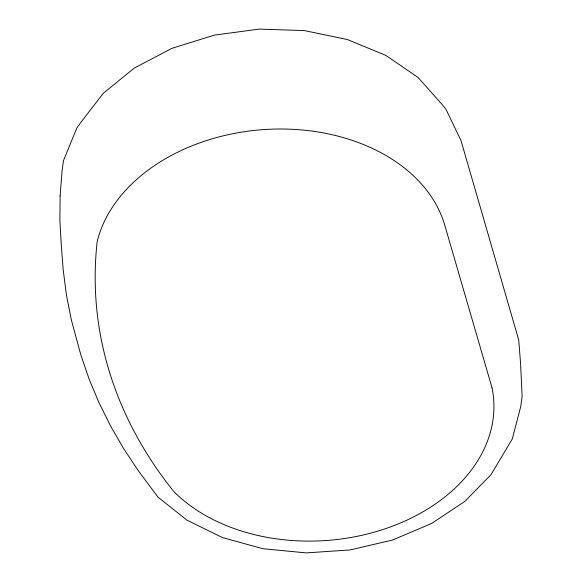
<?xml version="1.0" encoding="UTF-8"?>
<svg xmlns="http://www.w3.org/2000/svg" width="582" height="582" viewBox="0 0 582 582"><rect width="100%" height="100%" fill="white"/><g stroke="black" fill="none" stroke-linecap="round" stroke-linejoin="round"><path stroke-width="0.87" d="M60.121 195.879L59.881 221.196L61.365 246.433L63.205 269.895L66.421 294.979L71.346 319.853L77.973 344.449L80.913 355.129L89.148 379.158L99.042 402.802L110.558 426.002L123.675 448.693L138.356 470.823L157.882 497.05L186.858 520.075L222.455 537.586L262.904 548.71L306.197 552.9L350.175 549.939L392.654 539.987L431.531 523.524L464.873 501.371L491.012 474.643L512.306 438.893L520.752 406.512L522.119 396.335L520.577 363.437L518.729 339.975L460.973 140.502L445.936 109.22L442.16 104.556L418.08 77.493L385.91 55.428L347.33 39.518L304.35 30.584L259.208 29.1L214.256 35.138L171.835 48.379L134.158 68.145L103.181 93.389L80.527 122.817L76.919 127.851L63.489 160.567L62.092 170.533L60.121 195.879M492.074 387.961L444.386 223.903A177.357 128.651 -4.5 0 0 268.186 129.32A177.357 128.651 -4.5 0 0 97.194 241.428A606.4 439.868 -4.5 0 0 173.647 491.361A176.106 127.742 -4.5 0 0 382.73 529.591A176.106 127.742 -4.5 0 0 492.074 387.961"/></g></svg>
